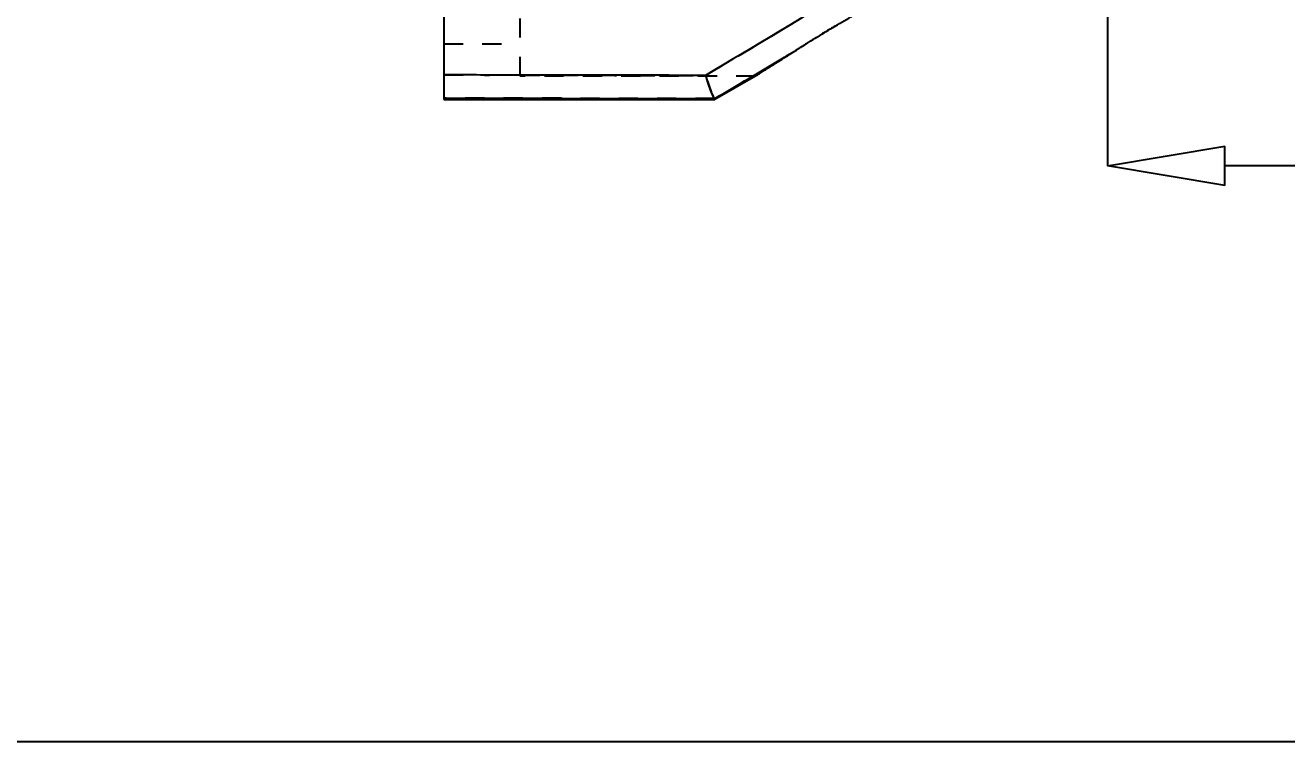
# Model space of a CAD drawing. Header units: millimetres. Extents: x 97 to 1722, y -6063 to 1553.
# Drawn here: x 1082 to 1189.4, y -28 to 33 of the extents above; entities that cross this region are included whole.
import ezdxf

# ---------------------------------------------------------------- set-up
doc = ezdxf.new("R2010")
doc.units = ezdxf.units.MM
doc.header["$LTSCALE"] = 16.335
doc.header["$PDMODE"] = 3
doc.header["$PDSIZE"] = 0.3125
doc.linetypes.add('HIDDEN', pattern=[0.2, 0.1, -0.1])
doc.layers.get('0').update_dxf_attribs({"linetype": 'CONTINUOUS'})
doc.layers.get('Defpoints').update_dxf_attribs({"linetype": 'CONTINUOUS'})
doc.layers.add('DEFAULT_2', color=8, linetype='HIDDEN')
doc.styles.get("Standard").update_dxf_attribs({"font": 'txt', "width": 0.8})
doc.dimstyles.new('STANDARD$0', dxfattribs={"dimscale": 2, "dimtxt": 3, "dimasz": 3, "dimexe": 1.25, "dimexo": 0.625, "dimgap": 0.5, "dimtad": 0, "dimdsep": 46, "dimlunit": 6, "dimtxsty": 'Standard', "dimblk": 'CLOSEDBLANK', "dimcen": 0, "dimclrt": 2, "dimazin": 2, "dimtfac": 2, "dimtmove": 1, "dimatfit": 3, "dimfxl": 0, "dimtolj": 1, "dimtzin": 0, "dimarcsym": 0})

# ---------------------------------------------------------------- blocks, each defined once
blk = doc.blocks.new('_ClosedBlank')
at = {"color": 0, "linetype": 'ByBlock', "lineweight": -2}
for p, q in [((-1, 0.167), (0, 0)), ((-1, 0.167), (-1, -0.167)), ((0, 0), (-1, -0.167))]:
    blk.add_line(p, q, dxfattribs=at)
blk = doc.blocks.new('*D111')
at = {"color": 4, "lineweight": -2}
for p, q in [((1222.61, 163.9), (1222.61, 20.99)), ((1174.11, 111.94), (1174.11, 20.99)), ((1212.61, 20.99), (1184.11, 20.99))]:
    blk.add_line(p, q, dxfattribs=at)
at = {"layer": 'Defpoints', "color": 0}
for p in [(1222.61, 163.9), (1174.11, 111.94), (1174.11, 20.99)]:
    blk.add_point(p, dxfattribs=at)
at = {"color": 4, "lineweight": -2, "xscale": 10, "yscale": 10, "zscale": 10, "rotation": 180}
blk.add_blockref('_ClosedBlank', (1174.11, 20.99), dxfattribs=at)
at = {"color": 4, "lineweight": -2, "xscale": 10, "yscale": 10, "zscale": 10}
blk.add_blockref('_ClosedBlank', (1222.61, 20.99), dxfattribs=at)
at = {"color": 6, "insert": (1241.88, 20.99), "char_height": 10, "attachment_point": 5}
blk.add_mtext('\\A1;48.50', dxfattribs=at)

msp = doc.modelspace()

# ---------------------------------------------------------------- linework, layer by layer
at = {"color": 7, "linetype": 'Continuous'}
for p, q in [((1117.611, 144.636), (1117.611, 26.636)), ((1144.148, 28.636), (1140.684, 26.636)), ((1117.611, 26.636), (1140.684, 26.636)), ((1140.684, 26.714), (1140.684, 26.636))]:
    msp.add_line(p, q, dxfattribs=at)
msp.add_lwpolyline([(897.688, 261.281), (1248.775, 261.281), (1248.775, -28.006), (897.688, -28.006)], close=True)
msp.add_arc((549.494, 1030.169), 1164.657, 300.504658, 300.891595, dxfattribs=at)
for points, knots in [([(1162.719, 42.636), (1159.297, 40.451), (1151.724, 35.746), (1144.075, 31.166), (1139.899, 28.692)], [0, 0, 0, 0, 0.4554492, 1, 1, 1, 1]), ([(1147.447, 30.729), (1147.923, 31.026), (1148.885, 31.642), (1150.363, 32.553), (1151.892, 33.453), (1152.924, 34.048), (1153.44, 34.35)], [0, 0, 0, 0, 0.2402034, 0.4895024, 0.743695, 1, 1, 1, 1]), ([(1144.148, 28.636), (1144.141, 28.632), (1144.201, 28.67), (1144.228, 28.688), (1144.341, 28.76), (1144.522, 28.877), (1144.831, 29.075), (1145.253, 29.345), (1145.744, 29.658), (1146.481, 30.124), (1147.054, 30.484), (1147.447, 30.729)], [0, 0, 0, 0, 0.0061454, 0.0243099, 0.0537448, 0.0933775, 0.1983267, 0.3297975, 0.4802972, 0.6444501, 1, 1, 1, 1]), ([(1139.899, 28.692), (1138.041, 28.693), (1134.326, 28.696), (1128.754, 28.704), (1124.112, 28.715), (1120.862, 28.722), (1119.005, 28.724), (1118.076, 28.725), (1117.612, 28.725)], [0, 0, 0, 0, 0.2500682, 0.500082, 0.749999, 0.8749716, 0.9374801, 1, 1, 1, 1]), ([(1139.899, 28.692), (1139.976, 28.438), (1140.091, 28.074), (1140.25, 27.617), (1140.356, 27.333), (1140.452, 27.098), (1140.536, 26.917), (1140.599, 26.803), (1140.644, 26.745), (1140.665, 26.727), (1140.674, 26.722)], [0, 0, 0, 0, 0.3745244, 0.5383527, 0.6818592, 0.8020442, 0.8962532, 0.9623104, 0.9845772, 1, 1, 1, 1]), ([(1117.611, 26.757), (1120.695, 26.757), (1128.383, 26.731), (1136.07, 26.724), (1140.674, 26.722)], [0, 0, 0, 0, 0.4011041, 1, 1, 1, 1]), ([(1140.674, 26.722), (1140.676, 26.722), (1140.679, 26.72), (1140.684, 26.716), (1140.684, 26.714)], [0, 0, 0, 0, 0.3470749, 1, 1, 1, 1])]:
    msp.add_open_spline(points, degree=3, knots=knots, dxfattribs=at)
at = {"layer": 'DEFAULT_2', "color": 8, "linetype": 'HIDDEN'}
for p, q in [((1124.111, 28.636), (1124.111, 40.636)), ((1117.611, 31.386), (1124.111, 31.386)), ((1144.148, 28.636), (1124.111, 28.636)), ((1144.148, 28.636), (1144.178, 28.655))]:
    msp.add_line(p, q, dxfattribs=at)
for centre, radius, start, end in [((1197.19, -45.18), 90.742, 120.56354, 121.83879), ((1204.133, -56.251), 103.811, 121.87079, 122.13826), ((581.918, 975.556), 1101.145, 300.493514, 300.902784), ((1282.759, -186.169), 255.645, 122.14544, 122.8256), ((1280.727, -182.954), 251.842, 121.95288, 122.14326)]:
    msp.add_arc(centre, radius, start, end, dxfattribs=at)
for points, knots in [([(1139.899, 28.692), (1144.076, 31.167), (1151.724, 35.747), (1159.298, 40.451), (1162.719, 42.636)], [0, 0, 0, 0, 0.5446283, 1, 1, 1, 1]), ([(1148.91, 31.652), (1148.785, 31.574), (1148.298, 31.267), (1147.812, 30.957), (1147.447, 30.729)], [0, 0, 0, 0, 0.2544683, 1, 1, 1, 1]), ([(1117.612, 28.725), (1117.844, 28.729), (1118.192, 28.734), (1118.657, 28.731), (1119.005, 28.725), (1119.353, 28.722), (1119.702, 28.728), (1120.05, 28.736), (1120.514, 28.736), (1121.094, 28.717), (1121.675, 28.724), (1122.139, 28.73), (1122.603, 28.728), (1123.183, 28.715), (1123.879, 28.717), (1124.575, 28.721), (1125.272, 28.713), (1125.968, 28.71), (1126.664, 28.711), (1127.36, 28.707), (1128.057, 28.703), (1128.753, 28.704), (1129.45, 28.704), (1130.146, 28.696), (1130.842, 28.697), (1131.539, 28.703), (1132.235, 28.692), (1132.932, 28.689), (1133.629, 28.7), (1134.325, 28.693), (1135.022, 28.683), (1135.718, 28.688), (1136.415, 28.696), (1137.112, 28.694), (1137.808, 28.688), (1138.737, 28.685), (1139.434, 28.69), (1139.899, 28.692)], [0, 0, 0, 0, 0.031262, 0.0468916, 0.0625205, 0.0781481, 0.093778, 0.1094076, 0.125031, 0.1562755, 0.1875221, 0.2031455, 0.2187643, 0.2499989, 0.2812364, 0.3124747, 0.3437087, 0.3749456, 0.4061864, 0.4374275, 0.4686704, 0.4999167, 0.5311639, 0.5624111, 0.5936617, 0.6249147, 0.6561656, 0.6874178, 0.7186752, 0.7499296, 0.7811844, 0.8124419, 0.8437022, 0.8749605, 0.9062192, 0.9374786, 1, 1, 1, 1]), ([(1140.674, 26.722), (1140.665, 26.727), (1140.644, 26.745), (1140.599, 26.803), (1140.536, 26.917), (1140.452, 27.098), (1140.356, 27.333), (1140.25, 27.617), (1140.091, 28.074), (1139.976, 28.438), (1139.899, 28.692)], [0, 0, 0, 0, 0.0154314, 0.0376967, 0.1037715, 0.1979604, 0.3182146, 0.461762, 0.6255026, 1, 1, 1, 1]), ([(1140.674, 26.722), (1135.604, 26.724), (1127.916, 26.733), (1120.229, 26.757), (1117.611, 26.757)], [0, 0, 0, 0, 0.65956, 1, 1, 1, 1]), ([(1140.684, 26.714), (1140.684, 26.714), (1140.682, 26.718), (1140.678, 26.721), (1140.674, 26.722)], [0, 0, 0, 0, 0.1771461, 1, 1, 1, 1])]:
    msp.add_open_spline(points, degree=3, knots=knots, dxfattribs=at)

# ---------------------------------------------------------------- dimensions: what is measured, and where the dimension line sits
dim = msp.add_linear_dim(base=(1174.111, 20.993), p1=(1222.611, 163.896), p2=(1174.111, 111.94), dimstyle='STANDARD$0', override={"dimtxt": 5, "dimasz": 5, "dimexe": 0, "dimexo": 0, "dimgap": 0, "dimzin": 0, "dimclrd": 4, "dimclre": 4, "dimclrt": 6, "dimfxl": 1.25, "dimarcsym": 1})
dim.commit()
dim.dimension.update_dxf_attribs({"geometry": '*D111', "text_midpoint": (1241.878, 20.993), "dimtype": 160})

doc.saveas('drawing.dxf')
